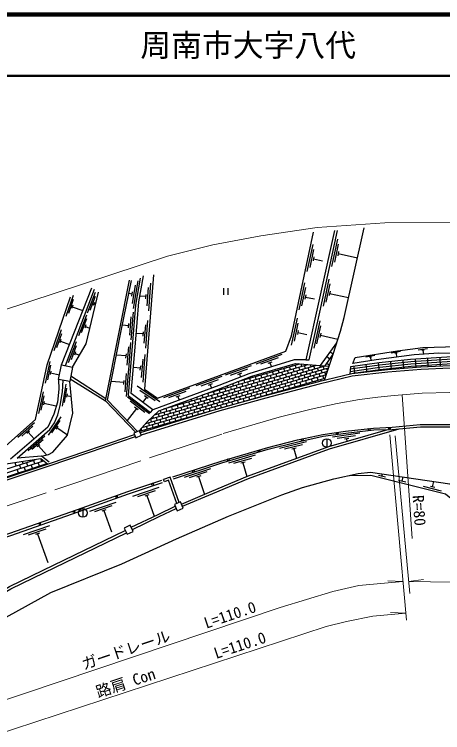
# Model space of a CAD drawing. Units: millimetres at full size, sheet at 1:1000; details may follow other scales. Extents: x 40000 to 680000, y 20000 to 380000.
# Drawn here: x 384571 to 454092, y 263450 to 380000 of the extents above; entities that cross this region are included whole.
import ezdxf
from ezdxf.enums import TextEntityAlignment as Align

# ---------------------------------------------------------------- set-up
doc = ezdxf.new("R2010")
doc.units = ezdxf.units.MM
doc.header["$LTSCALE"] = 1000
doc.linetypes.add('CHAIN', pattern=[18.5, 12, -1.5, 3.5, -1.5])
for name, color, linetype, lineweight in [('M-BGD', 7, 'Continuous', 25), ('M-BMK', 2, 'CHAIN', 13), ('M-STR-HTXT', 7, 'Continuous', 13), ('M-TTL', 2, 'Continuous', 140), ('M-TTL-LINE', 7, 'Continuous', 50)]:
    doc.layers.add(name, color=color, linetype=linetype, lineweight=lineweight)
doc.layers.add('M-TTL-TXT', color=7, linetype='Continuous')
doc.styles.add('ＭＳ ゴシック', font='')
doc.styles.get('ＭＳ ゴシック').set_extended_font_data('MS Gothic')

msp = doc.modelspace()

# ---------------------------------------------------------------- linework, layer by layer
at = {"layer": 'M-BGD'}
for p, q in [((433003, 342659), (432068, 338258)), ((437023, 343503), (436073, 339104)), ((437158, 342707), (436525, 339774)), ((433141, 341864), (432518, 338929)), ((437208, 341519), (437061, 340835)), ((433195, 340676), (433050, 339992)), ((433123, 340334), (434590, 340022)), ((437135, 341177), (440273, 340499)), ((435629, 337050), (434679, 332652)), ((403723, 333089), (404226, 336047)), ((403893, 332299), (404647, 336736)), ((406136, 332680), (406370, 335671)), ((406377, 331909), (406728, 336395)), ((431685, 336453), (430751, 332051)), ((435764, 336254), (435131, 333321)), ((392226, 323113), (397154, 335633)), ((397541, 335350), (392821, 322993)), ((397676, 334862), (396391, 331499)), ((403678, 334618), (403141, 334709)), ((403620, 334273), (403737, 334963)), ((405927, 333850), (405981, 334548)), ((418531, 335588), (418531, 334470)), ((419198, 335588), (419198, 334470)), ((431823, 335657), (431200, 332723)), ((435814, 335066), (435667, 334382)), ((435740, 334724), (438832, 334056)), ((394091, 334380), (392917, 330977)), ((394122, 333735), (393340, 331466)), ((397686, 334216), (396830, 331974)), ((405954, 334199), (404927, 334279)), ((431878, 334470), (431732, 333785)), ((431805, 334128), (433272, 333816)), ((394049, 332787), (393867, 332257)), ((393958, 332522), (395694, 331924)), ((397582, 333271), (397382, 332748)), ((397482, 333009), (397746, 332909)), ((396283, 331215), (394998, 327852)), ((403531, 327174), (403891, 331660)), ((396293, 330569), (395437, 328326)), ((403292, 327946), (403532, 330936)), ((405903, 325852), (406254, 330338)), ((430465, 330707), (429531, 326305)), ((430603, 329911), (429980, 326976)), ((434153, 330255), (433178, 325862)), ((392171, 328812), (390998, 325409)), ((396189, 329623), (395989, 329100)), ((396089, 329362), (396844, 329074)), ((403113, 329465), (402113, 329545)), ((403085, 329116), (403141, 329814)), ((405662, 326623), (405896, 329614)), ((430657, 328724), (430512, 328039)), ((434284, 329458), (433634, 326529)), ((392203, 328167), (391420, 325898)), ((405480, 328141), (404346, 328230)), ((405453, 327793), (405507, 328490)), ((430585, 328381), (432052, 328070)), ((434327, 328270), (434176, 327587)), ((434252, 327929), (437098, 327297)), ((392130, 327219), (391947, 326689)), ((392038, 326954), (393535, 326438)), ((394612, 326839), (393327, 323476)), ((403139, 322296), (403499, 326781)), ((394622, 326193), (393766, 323951)), ((394518, 325248), (394318, 324725)), ((402900, 323067), (403140, 326058)), ((436299, 324845), (435817, 325191)), ((447242, 325279), (445761, 325044)), ((451621, 325712), (450132, 325535)), ((451068, 325495), (450721, 325454)), ((450894, 325475), (450967, 324865)), ((394418, 324987), (395166, 324701)), ((402721, 324587), (401146, 324713)), ((402693, 324238), (402749, 324935)), ((405229, 321084), (405463, 324074)), ((405469, 320312), (405820, 324799)), ((427970, 324785), (423742, 323246)), ((427368, 324246), (424549, 323220)), ((435001, 322974), (436299, 324845)), ((435300, 324470), (435799, 324124)), ((443087, 324620), (441605, 324385)), ((442542, 324381), (442197, 324327)), ((442370, 324354), (442459, 323792)), ((446698, 325041), (446352, 324986)), ((446525, 325014), (446627, 324373)), ((449615, 324044), (449721, 322696)), ((451634, 324178), (451699, 322816)), ((453630, 324310), (453696, 322912)), ((390325, 323689), (389571, 320169)), ((390434, 323052), (389931, 320705)), ((405019, 322253), (405074, 322951)), ((407334, 315041), (435001, 322974)), ((408827, 315968), (433612, 323075)), ((415194, 318293), (432258, 323186)), ((423005, 322978), (418777, 321439)), ((420869, 320420), (430904, 323297)), ((426390, 323571), (425732, 323332)), ((426061, 323451), (426301, 322793)), ((428785, 322690), (428721, 322912)), ((429708, 322954), (429643, 323181)), ((430302, 322625), (430169, 323087)), ((430631, 323219), (430601, 323322)), ((431224, 322890), (431112, 323280)), ((431818, 322561), (431686, 323022)), ((432147, 323154), (432135, 323196)), ((432741, 322825), (432647, 323154)), ((433335, 322496), (433202, 322958)), ((434257, 322761), (434181, 323028)), ((434260, 323022), (435675, 322931)), ((434851, 322432), (434719, 322893)), ((435286, 323384), (435725, 323086)), ((439658, 322880), (439790, 321726)), ((441638, 323159), (441776, 321953)), ((443619, 323437), (443762, 322180)), ((445634, 323655), (445734, 322384)), ((447624, 323864), (447727, 322540)), ((390476, 322102), (390359, 321555)), ((390417, 321829), (391902, 321511)), ((402553, 318747), (402793, 321737)), ((402792, 317975), (403152, 322461)), ((405047, 322602), (403899, 322692)), ((405891, 313628), (435400, 322090)), ((406566, 314321), (435580, 322641)), ((422403, 322439), (419584, 321413)), ((421425, 321764), (420767, 321525)), ((425094, 321631), (425034, 321839)), ((425688, 321302), (425555, 321763)), ((426017, 321896), (425956, 322107)), ((426610, 321567), (426478, 322028)), ((426939, 322160), (426878, 322376)), ((427204, 321238), (427072, 321699)), ((427533, 321831), (427401, 322293)), ((427862, 322425), (427799, 322644)), ((428127, 321502), (427995, 321964)), ((428456, 322096), (428324, 322557)), ((429050, 321767), (428917, 322228)), ((429379, 322361), (429246, 322822)), ((429643, 321438), (429511, 321899)), ((429973, 322031), (429840, 322493)), ((430566, 321702), (430434, 322164)), ((430895, 322296), (430763, 322757)), ((431160, 321373), (431028, 321835)), ((431489, 321967), (431357, 322428)), ((432083, 321638), (431950, 322099)), ((432412, 322232), (432280, 322693)), ((432676, 321309), (432544, 321770)), ((433006, 321902), (432873, 322364)), ((433599, 321573), (433467, 322035)), ((433928, 322167), (433796, 322628)), ((434193, 321244), (434061, 321706)), ((434522, 321838), (434390, 322299)), ((435116, 321509), (434983, 321970)), ((435426, 322169), (435313, 322564)), ((393642, 320851), (399350, 317285)), ((399420, 317634), (393732, 321299)), ((402346, 319917), (402402, 320615)), ((404894, 312343), (435041, 320988)), ((405318, 312964), (435221, 321539)), ((418245, 321246), (414020, 319698)), ((417644, 320706), (414827, 319674)), ((421096, 321644), (421283, 321132)), ((421403, 320573), (421389, 320619)), ((421996, 320244), (421864, 320705)), ((422325, 320837), (422289, 320963)), ((422919, 320508), (422787, 320970)), ((423248, 321102), (423191, 321302)), ((423513, 320179), (423381, 320641)), ((423842, 320773), (423710, 321234)), ((424171, 321367), (424113, 321570)), ((424436, 320444), (424303, 320905)), ((424765, 321037), (424632, 321499)), ((425029, 320115), (424897, 320576)), ((425358, 320708), (425226, 321170)), ((425952, 320379), (425820, 320841)), ((426281, 320973), (426149, 321434)), ((426875, 320644), (426743, 321105)), ((427469, 320315), (427336, 320776)), ((427798, 320909), (427665, 321370)), ((428392, 320579), (428259, 321041)), ((428721, 321173), (428588, 321635)), ((428985, 320250), (428853, 320712)), ((429314, 320844), (429182, 321305)), ((429908, 320515), (429776, 320976)), ((430237, 321109), (430105, 321570)), ((430502, 320186), (430369, 320647)), ((430831, 320780), (430699, 321241)), ((431425, 320450), (431292, 320912)), ((431754, 321044), (431621, 321506)), ((432018, 320121), (431886, 320583)), ((432347, 320715), (432215, 321176)), ((432941, 320386), (432809, 320847)), ((433270, 320980), (433138, 321441)), ((433473, 320273), (433402, 320518)), ((433864, 320651), (433732, 321112)), ((434405, 320506), (434325, 320783)), ((434787, 320915), (434654, 321377)), ((392913, 319991), (392318, 316440)), ((393051, 319359), (392654, 316993)), ((402374, 320266), (400288, 320434)), ((408198, 317103), (404491, 319654)), ((416668, 320029), (416010, 319788)), ((416339, 319908), (416552, 319326)), ((418305, 319185), (418239, 319414)), ((419228, 319450), (419139, 319758)), ((419822, 319121), (419689, 319582)), ((420151, 319714), (420039, 320103)), ((420744, 319385), (420612, 319847)), ((421073, 319979), (420941, 320440)), ((421338, 319056), (421206, 319518)), ((421667, 319650), (421535, 320111)), ((422261, 319321), (422129, 319782)), ((422590, 319915), (422458, 320376)), ((422855, 318992), (422722, 319453)), ((423184, 319585), (423051, 320047)), ((423777, 319256), (423645, 319718)), ((424107, 319850), (423974, 320311)), ((424371, 318927), (424239, 319389)), ((424700, 319521), (424568, 319982)), ((425294, 319192), (425162, 319653)), ((425623, 319786), (425491, 320247)), ((426217, 319456), (426084, 319918)), ((426546, 320050), (426414, 320512)), ((426810, 319127), (426678, 319589)), ((427140, 319721), (427007, 320182)), ((427733, 319392), (427601, 319853)), ((428062, 319986), (427930, 320447)), ((428327, 319063), (428195, 319524)), ((428656, 319657), (428524, 320118)), ((429250, 319327), (429118, 319789)), ((429579, 319921), (429447, 320383)), ((429757, 319300), (429711, 319460)), ((430173, 319592), (430040, 320054)), ((430686, 319543), (430634, 319724)), ((431095, 319857), (430963, 320318)), ((431615, 319786), (431557, 319989)), ((432544, 320030), (432480, 320254)), ((389268, 318751), (388514, 315231)), ((393135, 318412), (393043, 317860)), ((407410, 317281), (404939, 318981)), ((413018, 319331), (408793, 317783)), ((412417, 318791), (409600, 317759)), ((415208, 317798), (415078, 318251)), ((415537, 318391), (415530, 318416)), ((416130, 318062), (415998, 318524)), ((416459, 318656), (416434, 318746)), ((416724, 317733), (416592, 318195)), ((417053, 318327), (416921, 318788)), ((417382, 318921), (417338, 319076)), ((417647, 317998), (417515, 318459)), ((417976, 318591), (417844, 319053)), ((418570, 318262), (418437, 318724)), ((418899, 318856), (418766, 319318)), ((419163, 317933), (419031, 318395)), ((419492, 318527), (419360, 318988)), ((420086, 318198), (419954, 318659)), ((420415, 318792), (420283, 319253)), ((420680, 317869), (420548, 318330)), ((421009, 318463), (420877, 318924)), ((421603, 318133), (421470, 318595)), ((421932, 318727), (421800, 319189)), ((422196, 317804), (422064, 318266)), ((422526, 318398), (422393, 318859)), ((423119, 318069), (422987, 318530)), ((423448, 318663), (423316, 319124)), ((423713, 317740), (423581, 318201)), ((424042, 318334), (423910, 318795)), ((424636, 318004), (424503, 318466)), ((424965, 318598), (424833, 319060)), ((425559, 318269), (425426, 318730)), ((425888, 318863), (425755, 319324)), ((426042, 318326), (426020, 318401)), ((426481, 318534), (426349, 318995)), ((426970, 318570), (426943, 318666)), ((427404, 318798), (427272, 319260)), ((427899, 318813), (427866, 318931)), ((428828, 319056), (428788, 319195)), ((389377, 318114), (388874, 315768)), ((389419, 317165), (389301, 316617)), ((393089, 318136), (393790, 318019)), ((406525, 315175), (402946, 317902)), ((405746, 315391), (403360, 317209)), ((406005, 317884), (405437, 317059)), ((406293, 317686), (405716, 318082)), ((411441, 318114), (410783, 317873)), ((411112, 317993), (411327, 317406)), ((412439, 317004), (412366, 317260)), ((413033, 316675), (412901, 317136)), ((413362, 317268), (413270, 317590)), ((413956, 316939), (413823, 317401)), ((414285, 317533), (414174, 317920)), ((414549, 316610), (414417, 317072)), ((414878, 317204), (414746, 317665)), ((415472, 316875), (415340, 317336)), ((415801, 317469), (415669, 317930)), ((416395, 317139), (416263, 317601)), ((416989, 316810), (416856, 317272)), ((417318, 317404), (417185, 317865)), ((417911, 317075), (417779, 317536)), ((418241, 317669), (418108, 318130)), ((418505, 316746), (418373, 317207)), ((418834, 317340), (418702, 317801)), ((419428, 317010), (419296, 317472)), ((419757, 317604), (419625, 318066)), ((420022, 316681), (419889, 317143)), ((420351, 317275), (420219, 317736)), ((420945, 316946), (420812, 317407)), ((421274, 317540), (421141, 318001)), ((421417, 317040), (421406, 317078)), ((421867, 317211), (421735, 317672)), ((422341, 317300), (422329, 317343)), ((422790, 317475), (422658, 317937)), ((423265, 317560), (423252, 317608)), ((424189, 317820), (424174, 317872)), ((425113, 318080), (425097, 318137)), ((389360, 316891), (391373, 316460)), ((404372, 316061), (402859, 314077)), ((404650, 315849), (404093, 316274)), ((409342, 315616), (409209, 316078)), ((409671, 316210), (409653, 316270)), ((410264, 315881), (410132, 316342)), ((410593, 316475), (410558, 316600)), ((410858, 315552), (410726, 316013)), ((411187, 316145), (411055, 316607)), ((411516, 316739), (411462, 316930)), ((411781, 315816), (411649, 316278)), ((412110, 316410), (411978, 316872)), ((412375, 315487), (412242, 315949)), ((412704, 316081), (412571, 316542)), ((413297, 315752), (413165, 316213)), ((413627, 316346), (413494, 316807)), ((413891, 315423), (413759, 315884)), ((414220, 316017), (414088, 316478)), ((414814, 315687), (414682, 316149)), ((415143, 316281), (415011, 316743)), ((415737, 315952), (415604, 316413)), ((416066, 316546), (415934, 317007)), ((416330, 315623), (416198, 316084)), ((416660, 316217), (416527, 316678)), ((417253, 315888), (417121, 316349)), ((417582, 316481), (417450, 316943)), ((417721, 315997), (417715, 316020)), ((418176, 316152), (418044, 316614)), ((418645, 316260), (418637, 316284)), ((419099, 316417), (418967, 316878)), ((419569, 316520), (419560, 316549)), ((420493, 316780), (420483, 316814)), ((392118, 314701), (390064, 311745)), ((407167, 314493), (407079, 314801)), ((407496, 315087), (407472, 315170)), ((408090, 314758), (407957, 315219)), ((408419, 315352), (408297, 315775)), ((408683, 314429), (408551, 314890)), ((409012, 315023), (408880, 315484)), ((409606, 314693), (409474, 315155)), ((409935, 315287), (409803, 315749)), ((410200, 314364), (410068, 314826)), ((410529, 314958), (410397, 315419)), ((411123, 314629), (410990, 315090)), ((411452, 315223), (411319, 315684)), ((411716, 314300), (411584, 314761)), ((412046, 314894), (411913, 315355)), ((412639, 314564), (412507, 315026)), ((412968, 315158), (412836, 315620)), ((413130, 314593), (413101, 314697)), ((413562, 314829), (413430, 315290)), ((414048, 314874), (414023, 314961)), ((414485, 315094), (414353, 315555)), ((414967, 315155), (414946, 315226)), ((415408, 315358), (415275, 315820)), ((415885, 315436), (415869, 315491)), ((416803, 315717), (416792, 315755)), ((387862, 313741), (385158, 311365)), ((391973, 314072), (390603, 312101)), ((405915, 313635), (405910, 313651)), ((406509, 313306), (406376, 313767)), ((406838, 313900), (406705, 314361)), ((407431, 313571), (407299, 314032)), ((407761, 314164), (407628, 314626)), ((408025, 313241), (407893, 313703)), ((408354, 313835), (408222, 314297)), ((408948, 313506), (408816, 313967)), ((409277, 314100), (409145, 314561)), ((409458, 313470), (409409, 313638)), ((409871, 313771), (409738, 314232)), ((410376, 313751), (410332, 313903)), ((410794, 314035), (410661, 314497)), ((411294, 314032), (411255, 314168)), ((412212, 314312), (412178, 314432)), ((387569, 313165), (385767, 311580)), ((387037, 312377), (386616, 312008)), ((391645, 313179), (391326, 312719)), ((391485, 312949), (393215, 311747)), ((405257, 312448), (405161, 312783)), ((405586, 313041), (405536, 313217)), ((405785, 312347), (405718, 312580)), ((406180, 312712), (406047, 313174)), ((406703, 312627), (406641, 312845)), ((407102, 312977), (406970, 313438)), ((407621, 312908), (407564, 313109)), ((408540, 313189), (408487, 313374)), ((389515, 311538), (386815, 309157)), ((386827, 312192), (387761, 311130)), ((440652, 312040), (436199, 311393)), ((439953, 311635), (436984, 311204)), ((389224, 310962), (387423, 309374)), ((388692, 310173), (388272, 309803)), ((431988, 310651), (427629, 309533)), ((431336, 310174), (428430, 309429)), ((435283, 311146), (435283, 309746)), ((438858, 311173), (438165, 311072)), ((438512, 311123), (438567, 310743)), ((388482, 309988), (389786, 308509)), ((430297, 309598), (429619, 309424)), ((429958, 309511), (430353, 307970)), ((368292, 301358), (387930, 307739)), ((389029, 307465), (388904, 307847)), ((423676, 308448), (419353, 307199)), ((423039, 307952), (420157, 307119)), ((360594, 297595), (389861, 307104)), ((361140, 298403), (389288, 307549)), ((384849, 306738), (384683, 307246)), ((385605, 306352), (385419, 306923)), ((385990, 307108), (385886, 307429)), ((386361, 305967), (386175, 306538)), ((386746, 306723), (386561, 307294)), ((387131, 307479), (387088, 307611)), ((387502, 306338), (387317, 306909)), ((387887, 307094), (387702, 307665)), ((388643, 306709), (388458, 307279)), ((389250, 306785), (389214, 306894)), ((389785, 307080), (389748, 307192)), ((422018, 307344), (421345, 307150)), ((421681, 307247), (422324, 305023)), ((384693, 305274), (384649, 305411)), ((385220, 305596), (385034, 306167)), ((385832, 305652), (385790, 305782)), ((386971, 306030), (386931, 306153)), ((388110, 306407), (388073, 306523)), ((416433, 306276), (412161, 304862)), ((415816, 305756), (412968, 304813)), ((444238, 305076), (444327, 305436)), ((408943, 304144), (408800, 304518)), ((414818, 305109), (414154, 304890)), ((414486, 305000), (415444, 302104)), ((443656, 305220), (444821, 304932)), ((446933, 304410), (448098, 304122)), ((447515, 304266), (447683, 304945)), ((452468, 303351), (452681, 304213)), ((408030, 303227), (403772, 301771)), ((450940, 303420), (453852, 302700)), ((452128, 303435), (452808, 303267)), ((407417, 302700), (404578, 301730)), ((406426, 302044), (405764, 301818)), ((406095, 301931), (407251, 298549)), ((401021, 300807), (396776, 299311)), ((395681, 299796), (395681, 298396)), ((400413, 300274), (397584, 299277)), ((399428, 299609), (398768, 299377)), ((399098, 299493), (400325, 296011)), ((390263, 297015), (386019, 295519)), ((389656, 296483), (386827, 295485)), ((388671, 295818), (388011, 295585)), ((388341, 295701), (389979, 291054))]:
    msp.add_line(p, q, dxfattribs=at)
for points in [[(434924, 320629), (436299, 324845), (437514, 328572), (438105, 330805), (441365, 345382)], [(436528, 344931), (431908, 323946), (430007, 323945), (422624, 321650), (417772, 319775), (407060, 315837), (403558, 318475), (404218, 326644), (404760, 333355), (405520, 337553)], [(407134, 337737), (405683, 319198), (407802, 317739), (417853, 321422), (428620, 325340), (429554, 327859), (433121, 344661)], [(431908, 323946), (432448, 323957), (434161, 331674), (437023, 344921)], [(404279, 312171), (399350, 317285), (401639, 328702), (403264, 336867)], [(404979, 337198), (404235, 332822), (403055, 318133), (406647, 315396), (407060, 315837)], [(404570, 312301), (399675, 317380), (401933, 328643), (403559, 336809)], [(394026, 322749), (396253, 326563), (398223, 334939)], [(360297, 298487), (360647, 299446), (367456, 302377), (380675, 307823), (388000, 314262), (389904, 323154), (393696, 334155)], [(404855, 312429), (406164, 313944), (408002, 315667), (417698, 319207), (423133, 321285), (430232, 323352), (434260, 323022), (436906, 326709)], [(459298, 324984), (453466, 325042), (449475, 324758), (443310, 323925), (439514, 323334), (439897, 324316), (446775, 325408), (450885, 325952), (456389, 326087)], [(474206, 320779), (469881, 323506), (465789, 324196), (460924, 324431), (454788, 324386), (448888, 323996), (443788, 323461), (439113, 322803), (439029, 321602)], [(470728, 322972), (465748, 323813), (460916, 324045), (454802, 324001), (448920, 323612), (443835, 323079), (439086, 322410)], [(480354, 321344), (473881, 320749), (469403, 321760), (465015, 322399), (460679, 322813), (455290, 322988), (450567, 322762), (445144, 322338), (439329, 321674), (433941, 320396), (425269, 318124), (417819, 316027), (405000, 312106)], [(471575, 322438), (465706, 323429), (460908, 323660), (454816, 323616), (448953, 323228), (443882, 322696), (439058, 322017)], [(472422, 321904), (465665, 323045), (460900, 323274), (454830, 323230), (448986, 322844), (443929, 322313), (439584, 321701)], [(480097, 320919), (473855, 320345), (469330, 321366), (464967, 322002), (460653, 322413), (455293, 322587), (450592, 322363), (445182, 321940), (439399, 321279), (434038, 320008), (425374, 317738), (417932, 315644), (405164, 311738)], [(391751, 320765), (391800, 319188), (391555, 317074), (390975, 315115), (389983, 313041), (383947, 307849)], [(385039, 307991), (390337, 312663), (391077, 313728), (391609, 315000), (392025, 316506), (392401, 318751), (392474, 320619)], [(388971, 308301), (390105, 308591), (390821, 308968), (393204, 311702), (394064, 315286), (393551, 320401)], [(410308, 304934), (418138, 307525), (425710, 309712), (430529, 310948), (434654, 311825), (438342, 312361), (442895, 312874), (445888, 313009)], [(410402, 304649), (418227, 307238), (425789, 309423), (430597, 310656), (434707, 311530), (438380, 312064), (442919, 312575), (445920, 312661)], [(411703, 300543), (416645, 302605), (422423, 305065), (432803, 308868), (435593, 309890), (445174, 312639)], [(411862, 300176), (416800, 302236), (422570, 304693), (432940, 308492), (435717, 309509), (447059, 312764)], [(445888, 313009), (450468, 313425), (457343, 313439), (461745, 313228), (466249, 312620), (470342, 311943), (471555, 308982), (474802, 308091)], [(445920, 312661), (450484, 313075), (457335, 313089), (461713, 312879), (466197, 312274), (470092, 311629), (471296, 308690), (474795, 307730)], [(335686, 288563), (338919, 289878), (344348, 291844), (350270, 293825), (358360, 296511), (367539, 299571), (376322, 302500), (389967, 307022), (396484, 309244), (404075, 311831)], [(335865, 288258), (339045, 289551), (344463, 291513), (350380, 293493), (358470, 296179), (367650, 299239), (376432, 302168), (390078, 306691), (396597, 308912), (404218, 311510)], [(389967, 307022), (388862, 307880), (381424, 306752), (366249, 300519), (360424, 298107)], [(390212, 307338), (388971, 308301), (385039, 307991)], [(373152, 265459), (370230, 272751), (370713, 274656), (372662, 276467), (379548, 280191), (390504, 286196), (401995, 290830), (410914, 294872), (419316, 298594), (428004, 302045), (431358, 303219), (436454, 304645), (440393, 305478), (442406, 305717), (455240, 303839), (460013, 300875), (461968, 297233), (463554, 287475)], [(373021, 292180), (383856, 295816), (394803, 299676), (402980, 302557), (408485, 304439)], [(411332, 300785), (409855, 304920), (408800, 304518)], [(410964, 300626), (409615, 304400), (408943, 304144)], [(439038, 305192), (442457, 305207), (454534, 302222), (458169, 299260), (459253, 288598)], [(373148, 291801), (383986, 295438), (394936, 299298), (403111, 302179), (408615, 304061)], [(403553, 296771), (407892, 298857), (410659, 300187)], [(403725, 296410), (408065, 298496), (410817, 299819)], [(376347, 282802), (383800, 287140), (389273, 289810), (402581, 296254)], [(376519, 282440), (383988, 286786), (389448, 289450), (402755, 295894)]]:
    msp.add_lwpolyline(points, dxfattribs=at)
for points in [[(392226, 323113), (394026, 322749), (393551, 320401), (391751, 320765)], [(404311, 311303), (405184, 311694), (404855, 312429), (403982, 312038)], [(410983, 299436), (411993, 299872), (411557, 300882), (410547, 300446)], [(402876, 295634), (403869, 296107), (403396, 297100), (402403, 296628)]]:
    msp.add_lwpolyline(points, close=True, dxfattribs=at)
for centre, radius in [((442183, 312643), 150), ((445454, 312839), 150), ((436978, 312011), 150), ((431307, 310960), 150), ((435283, 310446), 700), ((424302, 309149), 150), ((419298, 307704), 150), ((413632, 305876), 150), ((406992, 303770), 150), ((401131, 301747), 150), ((395681, 299096), 700), ((394218, 299310), 150), ((388678, 297358), 150)]:
    msp.add_circle(centre, radius, dxfattribs=at)
at = {"layer": 'M-BMK'}
msp.add_lwpolyline([(378345, 298573), (393718, 303693), (406858, 308152), (418446, 311963), (427582, 314619), (432747, 315943), (436984, 316881), (440623, 317516), (443568, 317911), (446222, 318178), (447499, 318277), (450744, 318525), (455286, 318625)], dxfattribs=at)
at = {"layer": 'M-STR-HTXT'}
for p, q in [((447499, 318277), (449142, 294968)), ((448199, 281690), (445520, 311780)), ((448740, 286003), (446393, 311584)), ((447639, 287972), (445187, 288090)), ((448557, 287999), (450993, 288304)), ((448097, 282835), (445645, 282953))]:
    msp.add_line(p, q, dxfattribs=at)
for points in [[(274888, 244680), (276560, 256399), (279956, 266554), (285449, 278696), (291157, 287187), (298595, 295596), (307346, 303271), (315614, 308684), (322987, 312338), (331075, 315117), (346146, 319936), (409424, 340770), (416799, 342583), (424558, 344079), (433722, 345405), (444683, 346155), (457018, 346253), (466437, 345377), (480462, 343165)], [(447639, 287972), (440473, 287314), (436256, 286378), (427717, 283750), (356225, 259726)], [(468115, 285382), (461971, 286912), (455693, 287890), (448557, 287999)], [(359020, 255678), (435186, 280687), (438498, 281505), (442737, 282358), (448097, 282835)]]:
    msp.add_lwpolyline(points, dxfattribs=at)
at = {"layer": 'M-TTL'}
msp.add_line((680000, 380000), (40000, 380000), dxfattribs=at)
at = {"layer": 'M-TTL-LINE'}
msp.add_line((40000, 370000), (680000, 370000), dxfattribs=at)

# ---------------------------------------------------------------- texts
at = {"layer": 'M-STR-HTXT', "style": 'ＭＳ ゴシック'}
for s, rotation, p in [('R=80', 274.033, (448654, 301892)), ('L=110.0', 18.574, (415898, 279778)), ('ガードレール', 18.574, (396030, 273102)), ('L=110.0', 18.178, (417484, 274875)), ('路肩 Con', 18.178, (398327, 268585))]:
    msp.add_text(s, height=1833, rotation=rotation, dxfattribs=at).set_placement(p, align=Align.BOTTOM_LEFT)
at = {"layer": 'M-TTL-TXT', "style": 'ＭＳ ゴシック'}
msp.add_text('周南市大字八代', height=3666, dxfattribs=at).set_placement((405024, 375000), align=Align.MIDDLE_LEFT)

doc.saveas('drawing.dxf')
